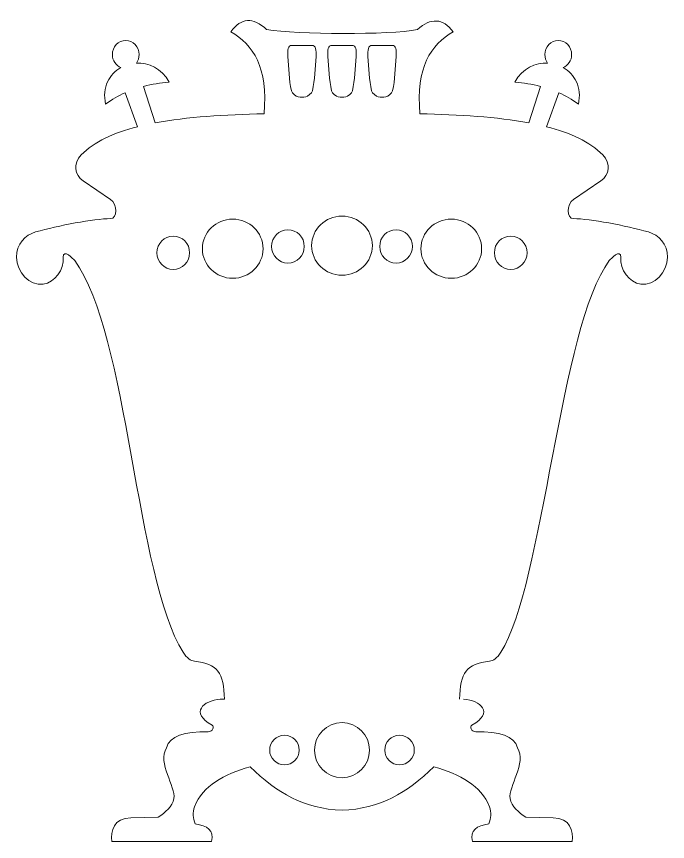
# Model space of a CAD drawing. Header units: centimetres. Extents: x -43 to 259, y -127 to -6.
# Drawn here: x 214.5 to 235.31, y -79.61 to -53.23 of the extents above; entities that cross this region are included whole.
import ezdxf

# ---------------------------------------------------------------- set-up
doc = ezdxf.new("R2010")
doc.units = ezdxf.units.CM
doc.header["$MEASUREMENT"] = 0
doc.layers.add('layer 1', color=7, linetype='Continuous')

msp = doc.modelspace()

# ---------------------------------------------------------------- linework, layer by layer
at = {"layer": 'layer 1', "color": 250, "lineweight": 20}
for points, knots in [([(228.7944, -75.05857), (229.33171, -75.08838), (229.78513, -75.49426), (229.05656, -75.88626), (229.05656, -75.88626), (228.98336, -75.92564), (229.03372, -76.09854), (229.18207, -76.09658), (229.18207, -76.09658), (229.9419, -76.0865), (230.41565, -76.22693), (230.51549, -76.60977), (230.51549, -76.60977), (230.81975, -77.10576), (230.21206, -77.84252), (230.28207, -78.23337), (230.28207, -78.23337), (230.32774, -78.4884), (230.55348, -78.66937), (230.78547, -78.83234), (230.78547, -78.83234), (230.78547, -78.83234), (231.65856, -78.84898), (231.65856, -78.84898), (231.65856, -78.84898), (232.20119, -78.85932), (232.30771, -79.265), (232.26035, -79.60545), (232.26035, -79.60545), (232.26035, -79.60545), (229.07471, -79.60545), (229.07471, -79.60545), (229.07471, -79.60545), (228.9829, -79.24817), (229.2185, -79.09799), (229.60222, -79.04154), (229.60222, -79.04154), (229.67055, -78.86339), (229.68562, -78.67621), (229.61604, -78.49244), (229.61604, -78.49244), (229.36068, -77.8181), (228.67563, -77.46111), (227.84568, -77.21829), (227.84568, -77.21829), (226.98891, -78.04224), (226.11115, -78.57365), (224.90432, -78.60134), (224.90432, -78.60134), (223.69749, -78.57365), (222.81973, -78.04224), (221.96296, -77.21829), (221.96296, -77.21829), (221.13301, -77.46111), (220.44796, -77.8181), (220.1926, -78.49244), (220.1926, -78.49244), (220.12302, -78.67621), (220.13809, -78.86339), (220.20642, -79.04154), (220.20642, -79.04154), (220.59014, -79.09799), (220.82574, -79.24817), (220.73393, -79.60545), (220.73393, -79.60545), (220.73393, -79.60545), (217.54829, -79.60545), (217.54829, -79.60545), (217.54829, -79.60545), (217.50093, -79.265), (217.60745, -78.85932), (218.15008, -78.84898), (218.15008, -78.84898), (218.15008, -78.84898), (219.02317, -78.83234), (219.02317, -78.83234), (219.02317, -78.83234), (219.25516, -78.66937), (219.4809, -78.4884), (219.52657, -78.23337), (219.52657, -78.23337), (219.59658, -77.84252), (218.98889, -77.10576), (219.29315, -76.60977), (219.29315, -76.60977), (219.39299, -76.22693), (219.86674, -76.0865), (220.62657, -76.09658), (220.62657, -76.09658), (220.77492, -76.09854), (220.8253, -75.92564), (220.75208, -75.88626), (220.75208, -75.88626), (220.02611, -75.49565), (220.47374, -75.09129), (221.00849, -75.05893), (221.00849, -75.05893), (221.05331, -75.05622), (221.09872, -75.05611), (221.1441, -75.05884), (221.1441, -75.05884), (221.11935, -74.21435), (220.93583, -73.91911), (220.18633, -73.84074), (220.18633, -73.84074), (220.06408, -73.82798), (219.94512, -73.74614), (219.823, -73.55349), (219.823, -73.55349), (218.30373, -71.15701), (218.07754, -63.3397), (216.35618, -61.0334), (216.35618, -61.0334), (216.31121, -60.9773), (215.98614, -60.64668), (215.99151, -60.92762), (215.99151, -60.92762), (216.0277, -61.33403), (215.71904, -61.73045), (215.34792, -61.788), (215.34792, -61.788), (214.91278, -61.85547), (214.49551, -61.39655), (214.49551, -60.92762), (214.49551, -60.92762), (214.49551, -60.49964), (214.76452, -60.21676), (215.10726, -60.12005), (215.10726, -60.12005), (215.84191, -59.91268), (216.95821, -59.69584), (217.50544, -59.69345), (217.50544, -59.69345), (217.73507, -59.69241), (217.73492, -59.2371), (217.50071, -59.07837), (217.50071, -59.07837), (217.50071, -59.07837), (216.62825, -58.48712), (216.62825, -58.48712), (216.62825, -58.48712), (216.3544, -58.30153), (216.29693, -57.93052), (216.56604, -57.6586), (216.56604, -57.6586), (216.9885, -57.23169), (217.58998, -56.95007), (218.36676, -56.75308), (218.36676, -56.75308), (218.36676, -56.75308), (217.96673, -55.66877), (217.96673, -55.66877), (217.96673, -55.66877), (217.75448, -55.76387), (217.54728, -55.88311), (217.34567, -56.03335), (217.34567, -56.03335), (217.22399, -55.48914), (217.4681, -55.07177), (217.8357, -54.86407), (217.8357, -54.86407), (217.67466, -54.79959), (217.56035, -54.63692), (217.56035, -54.44645), (217.56035, -54.44645), (217.56035, -54.19939), (217.75254, -53.99912), (217.98963, -53.99912), (217.98963, -53.99912), (218.22673, -53.99912), (218.41892, -54.19939), (218.41892, -54.44645), (218.41892, -54.44645), (218.41892, -54.54963), (218.38539, -54.6446), (218.32907, -54.72028), (218.32907, -54.72028), (218.71878, -54.69907), (219.12932, -54.87967), (219.37812, -55.32508), (219.37812, -55.32508), (219.09874, -55.35311), (218.82517, -55.39546), (218.55833, -55.46397), (218.55833, -55.46397), (218.55833, -55.46397), (218.93187, -56.62984), (218.93187, -56.62984), (218.93187, -56.62984), (219.94592, -56.4405), (221.15851, -56.36592), (222.41425, -56.33952), (222.41425, -56.33952), (222.54242, -54.86167), (222.07109, -54.13176), (221.3452, -53.71932), (221.3452, -53.71932), (221.69261, -53.26951), (222.04672, -53.23095), (222.49299, -53.64991), (222.49299, -53.64991), (223.47434, -53.80739), (226.42197, -53.82376), (227.31563, -53.64991), (227.31563, -53.64991), (227.74808, -53.26249), (228.12492, -53.28104), (228.46344, -53.71932), (228.46344, -53.71932), (227.73755, -54.13176), (227.26622, -54.86167), (227.39439, -56.33952), (227.39439, -56.33952), (228.65013, -56.36592), (229.86272, -56.4405), (230.87677, -56.62984), (230.87677, -56.62984), (230.87677, -56.62984), (231.25031, -55.46397), (231.25031, -55.46397), (231.25031, -55.46397), (230.98347, -55.39546), (230.7099, -55.35311), (230.43052, -55.32508), (230.43052, -55.32508), (230.67932, -54.87967), (231.08986, -54.69907), (231.47957, -54.72028), (231.47957, -54.72028), (231.42325, -54.6446), (231.38972, -54.54963), (231.38972, -54.44645), (231.38972, -54.44645), (231.38972, -54.19939), (231.58191, -53.99912), (231.81901, -53.99912), (231.81901, -53.99912), (232.0561, -53.99912), (232.24829, -54.19939), (232.24829, -54.44645), (232.24829, -54.44645), (232.24829, -54.63692), (232.13398, -54.79959), (231.97294, -54.86407), (231.97294, -54.86407), (232.34054, -55.07177), (232.58465, -55.48914), (232.46297, -56.03335), (232.46297, -56.03335), (232.26136, -55.88311), (232.05416, -55.76387), (231.84191, -55.66877), (231.84191, -55.66877), (231.84191, -55.66877), (231.44188, -56.75308), (231.44188, -56.75308), (231.44188, -56.75308), (232.21866, -56.95007), (232.82014, -57.23169), (233.2426, -57.6586), (233.2426, -57.6586), (233.51171, -57.93052), (233.45424, -58.30153), (233.18039, -58.48712), (233.18039, -58.48712), (233.18039, -58.48712), (232.30793, -59.07837), (232.30793, -59.07837), (232.30793, -59.07837), (232.07372, -59.2371), (232.07357, -59.69241), (232.3032, -59.69345), (232.3032, -59.69345), (232.85043, -59.69584), (233.96673, -59.91268), (234.70138, -60.12005), (234.70138, -60.12005), (235.04412, -60.21676), (235.31313, -60.49964), (235.31313, -60.92762), (235.31313, -60.92762), (235.31313, -61.39655), (234.89586, -61.85547), (234.46072, -61.788), (234.46072, -61.788), (234.0896, -61.73045), (233.78094, -61.33403), (233.81713, -60.92762), (233.81713, -60.92762), (233.8225, -60.64668), (233.49743, -60.9773), (233.45246, -61.0334), (233.45246, -61.0334), (231.86734, -63.15715), (231.34819, -71.40424), (229.98564, -73.55349), (229.98564, -73.55349), (229.86352, -73.74614), (229.74456, -73.82798), (229.62231, -73.84074), (229.62231, -73.84074), (228.87281, -73.91911), (228.68929, -74.21435), (228.66454, -75.05884)], [0, 0, 0, 0, 0.01298701, 0.01298701, 0.01298701, 0.01298701, 0.02597403, 0.02597403, 0.02597403, 0.02597403, 0.03896104, 0.03896104, 0.03896104, 0.03896104, 0.05194805, 0.05194805, 0.05194805, 0.05194805, 0.06493506, 0.06493506, 0.06493506, 0.06493506, 0.07792208, 0.07792208, 0.07792208, 0.07792208, 0.09090909, 0.09090909, 0.09090909, 0.09090909, 0.1038961, 0.1038961, 0.1038961, 0.1038961, 0.11688312, 0.11688312, 0.11688312, 0.11688312, 0.12987013, 0.12987013, 0.12987013, 0.12987013, 0.14285714, 0.14285714, 0.14285714, 0.14285714, 0.15584416, 0.15584416, 0.15584416, 0.15584416, 0.16883117, 0.16883117, 0.16883117, 0.16883117, 0.18181818, 0.18181818, 0.18181818, 0.18181818, 0.19480519, 0.19480519, 0.19480519, 0.19480519, 0.20779221, 0.20779221, 0.20779221, 0.20779221, 0.22077922, 0.22077922, 0.22077922, 0.22077922, 0.23376623, 0.23376623, 0.23376623, 0.23376623, 0.24675325, 0.24675325, 0.24675325, 0.24675325, 0.25974026, 0.25974026, 0.25974026, 0.25974026, 0.27272727, 0.27272727, 0.27272727, 0.27272727, 0.28571429, 0.28571429, 0.28571429, 0.28571429, 0.2987013, 0.2987013, 0.2987013, 0.2987013, 0.31168831, 0.31168831, 0.31168831, 0.31168831, 0.32467532, 0.32467532, 0.32467532, 0.32467532, 0.33766234, 0.33766234, 0.33766234, 0.33766234, 0.35064935, 0.35064935, 0.35064935, 0.35064935, 0.36363636, 0.36363636, 0.36363636, 0.36363636, 0.37662338, 0.37662338, 0.37662338, 0.37662338, 0.38961039, 0.38961039, 0.38961039, 0.38961039, 0.4025974, 0.4025974, 0.4025974, 0.4025974, 0.41558442, 0.41558442, 0.41558442, 0.41558442, 0.42857143, 0.42857143, 0.42857143, 0.42857143, 0.44155844, 0.44155844, 0.44155844, 0.44155844, 0.45454545, 0.45454545, 0.45454545, 0.45454545, 0.46753247, 0.46753247, 0.46753247, 0.46753247, 0.48051948, 0.48051948, 0.48051948, 0.48051948, 0.49350649, 0.49350649, 0.49350649, 0.49350649, 0.50649351, 0.50649351, 0.50649351, 0.50649351, 0.51948052, 0.51948052, 0.51948052, 0.51948052, 0.53246753, 0.53246753, 0.53246753, 0.53246753, 0.54545455, 0.54545455, 0.54545455, 0.54545455, 0.55844156, 0.55844156, 0.55844156, 0.55844156, 0.57142857, 0.57142857, 0.57142857, 0.57142857, 0.58441558, 0.58441558, 0.58441558, 0.58441558, 0.5974026, 0.5974026, 0.5974026, 0.5974026, 0.61038961, 0.61038961, 0.61038961, 0.61038961, 0.62337662, 0.62337662, 0.62337662, 0.62337662, 0.63636364, 0.63636364, 0.63636364, 0.63636364, 0.64935065, 0.64935065, 0.64935065, 0.64935065, 0.66233766, 0.66233766, 0.66233766, 0.66233766, 0.67532468, 0.67532468, 0.67532468, 0.67532468, 0.68831169, 0.68831169, 0.68831169, 0.68831169, 0.7012987, 0.7012987, 0.7012987, 0.7012987, 0.71428571, 0.71428571, 0.71428571, 0.71428571, 0.72727273, 0.72727273, 0.72727273, 0.72727273, 0.74025974, 0.74025974, 0.74025974, 0.74025974, 0.75324675, 0.75324675, 0.75324675, 0.75324675, 0.76623377, 0.76623377, 0.76623377, 0.76623377, 0.77922078, 0.77922078, 0.77922078, 0.77922078, 0.79220779, 0.79220779, 0.79220779, 0.79220779, 0.80519481, 0.80519481, 0.80519481, 0.80519481, 0.81818182, 0.81818182, 0.81818182, 0.81818182, 0.83116883, 0.83116883, 0.83116883, 0.83116883, 0.84415584, 0.84415584, 0.84415584, 0.84415584, 0.85714286, 0.85714286, 0.85714286, 0.85714286, 0.87012987, 0.87012987, 0.87012987, 0.87012987, 0.88311688, 0.88311688, 0.88311688, 0.88311688, 0.8961039, 0.8961039, 0.8961039, 0.8961039, 0.90909091, 0.90909091, 0.90909091, 0.90909091, 0.92207792, 0.92207792, 0.92207792, 0.92207792, 0.93506494, 0.93506494, 0.93506494, 0.93506494, 0.94805195, 0.94805195, 0.94805195, 0.94805195, 0.96103896, 0.96103896, 0.96103896, 0.96103896, 0.97402597, 0.97402597, 0.97402597, 0.97402597, 1, 1, 1, 1]), ([(223.30681, -54.15409), (223.30681, -54.15409), (223.93821, -54.15409), (223.93821, -54.15409), (223.93821, -54.15409), (224.0714, -54.15409), (224.08909, -54.30721), (224.07397, -54.50692), (224.07397, -54.50692), (224.04513, -54.88779), (224.03838, -55.25902), (223.95702, -55.60497), (223.95702, -55.60497), (223.93872, -55.68282), (223.80841, -55.78779), (223.74615, -55.80081), (223.74615, -55.80081), (223.6648, -55.81784), (223.58252, -55.81964), (223.49887, -55.80081), (223.49887, -55.80081), (223.43679, -55.78686), (223.30631, -55.68282), (223.288, -55.60497), (223.288, -55.60497), (223.20665, -55.25902), (223.19989, -54.88779), (223.17105, -54.50692), (223.17105, -54.50692), (223.15594, -54.30721), (223.17362, -54.15409), (223.30681, -54.15409)], [0, 0, 0, 0, 0.11111111, 0.11111111, 0.11111111, 0.11111111, 0.22222222, 0.22222222, 0.22222222, 0.22222222, 0.33333333, 0.33333333, 0.33333333, 0.33333333, 0.44444444, 0.44444444, 0.44444444, 0.44444444, 0.55555556, 0.55555556, 0.55555556, 0.55555556, 0.66666667, 0.66666667, 0.66666667, 0.66666667, 0.77777778, 0.77777778, 0.77777778, 0.77777778, 1, 1, 1, 1]), ([(224.58862, -54.15409), (224.58862, -54.15409), (225.22002, -54.15409), (225.22002, -54.15409), (225.22002, -54.15409), (225.35323, -54.15409), (225.3709, -54.30721), (225.35578, -54.50692), (225.35578, -54.50692), (225.32692, -54.88779), (225.32019, -55.25902), (225.23881, -55.60497), (225.23881, -55.60497), (225.22053, -55.68282), (225.0902, -55.78779), (225.02798, -55.80081), (225.02798, -55.80081), (224.9466, -55.81784), (224.8643, -55.81964), (224.78066, -55.80081), (224.78066, -55.80081), (224.7186, -55.78686), (224.58811, -55.68282), (224.56983, -55.60497), (224.56983, -55.60497), (224.48845, -55.25902), (224.48172, -54.88779), (224.45286, -54.50692), (224.45286, -54.50692), (224.43774, -54.30721), (224.45541, -54.15409), (224.58862, -54.15409)], [0, 0, 0, 0, 0.11111111, 0.11111111, 0.11111111, 0.11111111, 0.22222222, 0.22222222, 0.22222222, 0.22222222, 0.33333333, 0.33333333, 0.33333333, 0.33333333, 0.44444444, 0.44444444, 0.44444444, 0.44444444, 0.55555556, 0.55555556, 0.55555556, 0.55555556, 0.66666667, 0.66666667, 0.66666667, 0.66666667, 0.77777778, 0.77777778, 0.77777778, 0.77777778, 1, 1, 1, 1]), ([(226.50183, -54.15409), (226.50183, -54.15409), (225.87043, -54.15409), (225.87043, -54.15409), (225.87043, -54.15409), (225.73724, -54.15409), (225.71955, -54.30721), (225.73467, -54.50692), (225.73467, -54.50692), (225.76351, -54.88779), (225.77026, -55.25902), (225.85162, -55.60497), (225.85162, -55.60497), (225.86992, -55.68282), (226.00023, -55.78779), (226.06249, -55.80081), (226.06249, -55.80081), (226.14384, -55.81784), (226.22612, -55.81964), (226.30977, -55.80081), (226.30977, -55.80081), (226.37185, -55.78686), (226.50233, -55.68282), (226.52064, -55.60497), (226.52064, -55.60497), (226.60199, -55.25902), (226.60875, -54.88779), (226.63759, -54.50692), (226.63759, -54.50692), (226.6527, -54.30721), (226.63502, -54.15409), (226.50183, -54.15409)], [0, 0, 0, 0, 0.11111111, 0.11111111, 0.11111111, 0.11111111, 0.22222222, 0.22222222, 0.22222222, 0.22222222, 0.33333333, 0.33333333, 0.33333333, 0.33333333, 0.44444444, 0.44444444, 0.44444444, 0.44444444, 0.55555556, 0.55555556, 0.55555556, 0.55555556, 0.66666667, 0.66666667, 0.66666667, 0.66666667, 0.77777778, 0.77777778, 0.77777778, 0.77777778, 1, 1, 1, 1]), ([(221.40955, -59.7088), (221.94534, -59.7088), (222.37969, -60.1323), (222.37969, -60.65469), (222.37969, -60.65469), (222.37969, -61.17708), (221.94534, -61.60058), (221.40955, -61.60058), (221.40955, -61.60058), (220.87377, -61.60058), (220.43942, -61.17708), (220.43942, -60.65469), (220.43942, -60.65469), (220.43942, -60.1323), (220.87377, -59.7088), (221.40955, -59.7088)], [0, 0, 0, 0, 0.2, 0.2, 0.2, 0.2, 0.4, 0.4, 0.4, 0.4, 0.6, 0.6, 0.6, 0.6, 1, 1, 1, 1]), ([(224.90432, -59.61119), (225.44011, -59.61119), (225.87445, -60.03469), (225.87445, -60.55708), (225.87445, -60.55708), (225.87445, -61.07947), (225.44011, -61.50297), (224.90432, -61.50297), (224.90432, -61.50297), (224.36853, -61.50297), (223.93419, -61.07947), (223.93419, -60.55708), (223.93419, -60.55708), (223.93419, -60.03469), (224.36853, -59.61119), (224.90432, -59.61119)], [0, 0, 0, 0, 0.2, 0.2, 0.2, 0.2, 0.4, 0.4, 0.4, 0.4, 0.6, 0.6, 0.6, 0.6, 1, 1, 1, 1]), ([(228.39909, -59.7088), (227.8633, -59.7088), (227.42895, -60.1323), (227.42895, -60.65469), (227.42895, -60.65469), (227.42895, -61.17708), (227.8633, -61.60058), (228.39909, -61.60058), (228.39909, -61.60058), (228.93487, -61.60058), (229.36922, -61.17708), (229.36922, -60.65469), (229.36922, -60.65469), (229.36922, -60.1323), (228.93487, -59.7088), (228.39909, -59.7088)], [0, 0, 0, 0, 0.2, 0.2, 0.2, 0.2, 0.4, 0.4, 0.4, 0.4, 0.6, 0.6, 0.6, 0.6, 1, 1, 1, 1]), ([(223.1756, -60.04848), (223.46493, -60.04848), (223.69947, -60.28736), (223.69947, -60.58205), (223.69947, -60.58205), (223.69947, -60.87674), (223.46493, -61.11561), (223.1756, -61.11561), (223.1756, -61.11561), (222.88628, -61.11561), (222.65174, -60.87674), (222.65174, -60.58205), (222.65174, -60.58205), (222.65174, -60.28736), (222.88628, -60.04848), (223.1756, -60.04848)], [0, 0, 0, 0, 0.2, 0.2, 0.2, 0.2, 0.4, 0.4, 0.4, 0.4, 0.6, 0.6, 0.6, 0.6, 1, 1, 1, 1]), ([(226.63304, -60.04848), (226.34371, -60.04848), (226.10917, -60.28736), (226.10917, -60.58205), (226.10917, -60.58205), (226.10917, -60.87674), (226.34371, -61.11561), (226.63304, -61.11561), (226.63304, -61.11561), (226.92236, -61.11561), (227.1569, -60.87674), (227.1569, -60.58205), (227.1569, -60.58205), (227.1569, -60.28736), (226.92236, -60.04848), (226.63304, -60.04848)], [0, 0, 0, 0, 0.2, 0.2, 0.2, 0.2, 0.4, 0.4, 0.4, 0.4, 0.6, 0.6, 0.6, 0.6, 1, 1, 1, 1]), ([(219.50871, -60.25156), (219.79803, -60.25156), (220.03257, -60.49044), (220.03257, -60.78513), (220.03257, -60.78513), (220.03257, -61.07982), (219.79803, -61.3187), (219.50871, -61.3187), (219.50871, -61.3187), (219.21939, -61.3187), (218.98485, -61.07982), (218.98485, -60.78513), (218.98485, -60.78513), (218.98485, -60.49044), (219.21939, -60.25156), (219.50871, -60.25156)], [0, 0, 0, 0, 0.2, 0.2, 0.2, 0.2, 0.4, 0.4, 0.4, 0.4, 0.6, 0.6, 0.6, 0.6, 1, 1, 1, 1]), ([(230.29993, -60.25156), (230.01061, -60.25156), (229.77607, -60.49044), (229.77607, -60.78513), (229.77607, -60.78513), (229.77607, -61.07982), (230.01061, -61.3187), (230.29993, -61.3187), (230.29993, -61.3187), (230.58925, -61.3187), (230.82379, -61.07982), (230.82379, -60.78513), (230.82379, -60.78513), (230.82379, -60.49044), (230.58925, -60.25156), (230.29993, -60.25156)], [0, 0, 0, 0, 0.2, 0.2, 0.2, 0.2, 0.4, 0.4, 0.4, 0.4, 0.6, 0.6, 0.6, 0.6, 1, 1, 1, 1]), ([(224.90432, -75.80543), (224.41832, -75.80543), (224.02432, -76.19943), (224.02432, -76.68543), (224.02432, -76.68543), (224.02432, -77.17143), (224.41832, -77.56543), (224.90432, -77.56543), (224.90432, -77.56543), (225.39032, -77.56543), (225.78432, -77.17143), (225.78432, -76.68543), (225.78432, -76.68543), (225.78432, -76.19943), (225.39032, -75.80543), (224.90432, -75.80543)], [0, 0, 0, 0, 0.2, 0.2, 0.2, 0.2, 0.4, 0.4, 0.4, 0.4, 0.6, 0.6, 0.6, 0.6, 1, 1, 1, 1]), ([(223.0645, -76.20911), (223.32573, -76.20911), (223.5375, -76.42088), (223.5375, -76.68211), (223.5375, -76.68211), (223.5375, -76.94334), (223.32573, -77.15511), (223.0645, -77.15511), (223.0645, -77.15511), (222.80328, -77.15511), (222.5915, -76.94334), (222.5915, -76.68211), (222.5915, -76.68211), (222.5915, -76.42088), (222.80328, -76.20911), (223.0645, -76.20911)], [0, 0, 0, 0, 0.2, 0.2, 0.2, 0.2, 0.4, 0.4, 0.4, 0.4, 0.6, 0.6, 0.6, 0.6, 1, 1, 1, 1]), ([(226.74414, -76.20911), (226.48291, -76.20911), (226.27114, -76.42088), (226.27114, -76.68211), (226.27114, -76.68211), (226.27114, -76.94334), (226.48291, -77.15511), (226.74414, -77.15511), (226.74414, -77.15511), (227.00536, -77.15511), (227.21714, -76.94334), (227.21714, -76.68211), (227.21714, -76.68211), (227.21714, -76.42088), (227.00536, -76.20911), (226.74414, -76.20911)], [0, 0, 0, 0, 0.2, 0.2, 0.2, 0.2, 0.4, 0.4, 0.4, 0.4, 0.6, 0.6, 0.6, 0.6, 1, 1, 1, 1])]:
    msp.add_open_spline(points, degree=3, knots=knots, dxfattribs=at)

doc.saveas('drawing.dxf')
